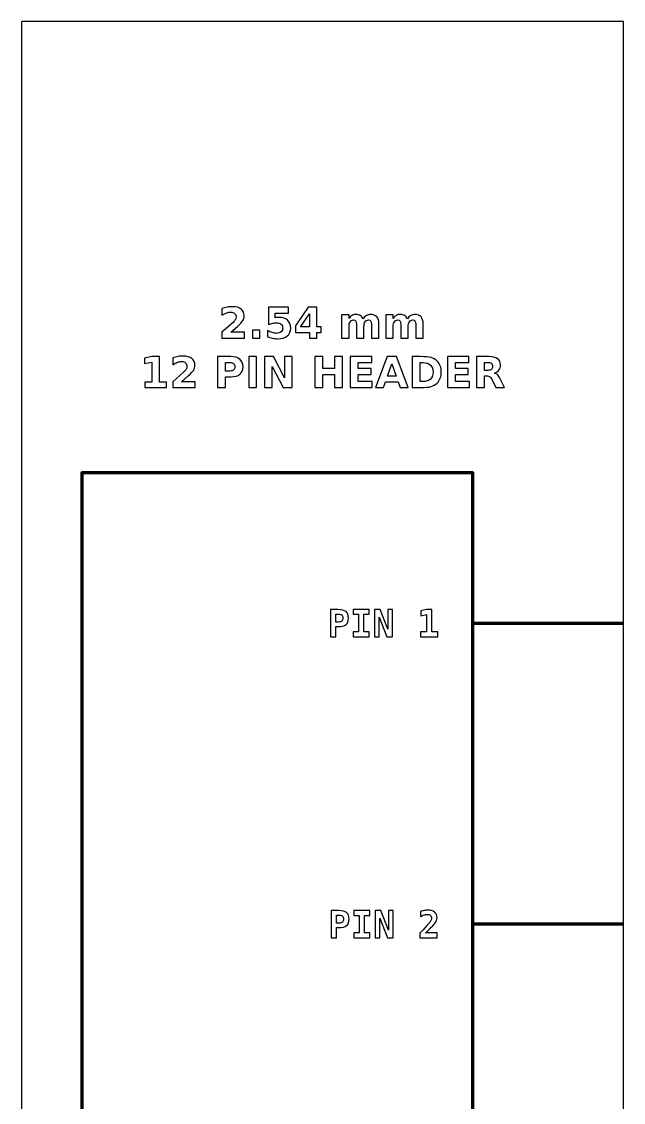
# Model space of a CAD drawing. Header units: centimetres. Extents: x -11.5 to -9.5, y -20.9 to -6.8.
# Drawn here: x -11.5 to -9.5, y -10.443 to -6.85 of the extents above; entities that cross this region are included whole.
import ezdxf

# ---------------------------------------------------------------- set-up
doc = ezdxf.new("R2010")
doc.units = ezdxf.units.CM
doc.header["$MEASUREMENT"] = 0
doc.layers.add('Layer 1', color=7, linetype='Continuous')

msp = doc.modelspace()

# ---------------------------------------------------------------- linework, layer by layer
at = {"layer": 'Layer 1', "color": 7}
msp.add_lwpolyline([(-11.5, -20.85), (-9.5, -20.85), (-9.5, -6.85), (-11.5, -6.85), (-11.5, -20.85)], close=True, dxfattribs=at)
at = {"layer": 'Layer 1', "color": 7, "lineweight": 100}
msp.add_lwpolyline([(-11.3, -20.35), (-10, -20.35), (-10, -8.35), (-11.3, -8.35), (-11.3, -20.35)], close=True, dxfattribs=at)
at = {"layer": 'Layer 1', "color": 250}
for points, knots in [([(-10.80503, -7.88297), (-10.80503, -7.88297), (-10.75975, -7.88297), (-10.75975, -7.88297), (-10.75975, -7.88297), (-10.75975, -7.88297), (-10.75975, -7.90247), (-10.75975, -7.90247), (-10.75975, -7.90247), (-10.75975, -7.90247), (-10.83452, -7.90247), (-10.83452, -7.90247), (-10.83452, -7.90247), (-10.83452, -7.90247), (-10.83452, -7.88297), (-10.83452, -7.88297), (-10.83452, -7.88297), (-10.83452, -7.88297), (-10.79696, -7.84984), (-10.79696, -7.84984), (-10.79696, -7.84984), (-10.7936, -7.8468), (-10.79113, -7.84384), (-10.78953, -7.84095), (-10.78953, -7.84095), (-10.78791, -7.83805), (-10.78711, -7.83504), (-10.78711, -7.83191), (-10.78711, -7.83191), (-10.78711, -7.82709), (-10.78873, -7.82321), (-10.79197, -7.82027), (-10.79197, -7.82027), (-10.7952, -7.81733), (-10.7995, -7.81588), (-10.80489, -7.81588), (-10.80489, -7.81588), (-10.80902, -7.81588), (-10.81354, -7.81677), (-10.81846, -7.81853), (-10.81846, -7.81853), (-10.82337, -7.8203), (-10.82864, -7.82293), (-10.83424, -7.82641), (-10.83424, -7.82641), (-10.83424, -7.82641), (-10.83424, -7.80381), (-10.83424, -7.80381), (-10.83424, -7.80381), (-10.82826, -7.80184), (-10.82236, -7.80033), (-10.81653, -7.7993), (-10.81653, -7.7993), (-10.81069, -7.79826), (-10.80498, -7.79774), (-10.79936, -7.79774), (-10.79936, -7.79774), (-10.78706, -7.79774), (-10.77749, -7.80045), (-10.77067, -7.80588), (-10.77067, -7.80588), (-10.76385, -7.81129), (-10.76044, -7.81884), (-10.76044, -7.82855), (-10.76044, -7.82855), (-10.76044, -7.83415), (-10.76189, -7.83937), (-10.76479, -7.84422), (-10.76479, -7.84422), (-10.76768, -7.84906), (-10.77377, -7.85555), (-10.78304, -7.86369), (-10.78304, -7.86369), (-10.78304, -7.86369), (-10.80503, -7.88297), (-10.80503, -7.88297)], [0, 0, 0, 0, 0.0526316, 0.0526316, 0.0526316, 0.0526316, 0.1052632, 0.1052632, 0.1052632, 0.1052632, 0.1578947, 0.1578947, 0.1578947, 0.1578947, 0.2105263, 0.2105263, 0.2105263, 0.2105263, 0.2631579, 0.2631579, 0.2631579, 0.2631579, 0.3157895, 0.3157895, 0.3157895, 0.3157895, 0.3684211, 0.3684211, 0.3684211, 0.3684211, 0.4210526, 0.4210526, 0.4210526, 0.4210526, 0.4736842, 0.4736842, 0.4736842, 0.4736842, 0.5263158, 0.5263158, 0.5263158, 0.5263158, 0.5789474, 0.5789474, 0.5789474, 0.5789474, 0.6315789, 0.6315789, 0.6315789, 0.6315789, 0.6842105, 0.6842105, 0.6842105, 0.6842105, 0.7368421, 0.7368421, 0.7368421, 0.7368421, 0.7894737, 0.7894737, 0.7894737, 0.7894737, 0.8421053, 0.8421053, 0.8421053, 0.8421053, 0.8947368, 0.8947368, 0.8947368, 0.8947368, 0.9473684, 0.9473684, 0.9473684, 0.9473684, 1, 1, 1, 1]), ([(-10.67894, -7.7996), (-10.67894, -7.7996), (-10.613, -7.7996), (-10.613, -7.7996), (-10.613, -7.7996), (-10.613, -7.7996), (-10.613, -7.8191), (-10.613, -7.8191), (-10.613, -7.8191), (-10.613, -7.8191), (-10.6578, -7.8191), (-10.6578, -7.8191), (-10.6578, -7.8191), (-10.6578, -7.8191), (-10.6578, -7.83502), (-10.6578, -7.83502), (-10.6578, -7.83502), (-10.65578, -7.83448), (-10.65375, -7.83406), (-10.65171, -7.83375), (-10.65171, -7.83375), (-10.64966, -7.83344), (-10.64752, -7.8333), (-10.64533, -7.8333), (-10.64533, -7.8333), (-10.63278, -7.8333), (-10.62302, -7.83643), (-10.61603, -7.84271), (-10.61603, -7.84271), (-10.60905, -7.84897), (-10.60557, -7.85771), (-10.60557, -7.86891), (-10.60557, -7.86891), (-10.60557, -7.88003), (-10.60938, -7.88874), (-10.61697, -7.89504), (-10.61697, -7.89504), (-10.62457, -7.90132), (-10.63513, -7.90447), (-10.64863, -7.90447), (-10.64863, -7.90447), (-10.65446, -7.90447), (-10.66025, -7.9039), (-10.66596, -7.90278), (-10.66596, -7.90278), (-10.67168, -7.90165), (-10.67737, -7.89995), (-10.68301, -7.89765), (-10.68301, -7.89765), (-10.68301, -7.89765), (-10.68301, -7.87676), (-10.68301, -7.87676), (-10.68301, -7.87676), (-10.67741, -7.87999), (-10.6721, -7.88239), (-10.66707, -7.88398), (-10.66707, -7.88398), (-10.66203, -7.88561), (-10.65728, -7.88641), (-10.65284, -7.88641), (-10.65284, -7.88641), (-10.64639, -7.88641), (-10.64134, -7.88483), (-10.63764, -7.88168), (-10.63764, -7.88168), (-10.63395, -7.87855), (-10.63209, -7.8743), (-10.63209, -7.86891), (-10.63209, -7.86891), (-10.63209, -7.8635), (-10.63395, -7.85924), (-10.63764, -7.85612), (-10.63764, -7.85612), (-10.64134, -7.85299), (-10.64639, -7.85144), (-10.65284, -7.85144), (-10.65284, -7.85144), (-10.65665, -7.85144), (-10.66072, -7.85193), (-10.66502, -7.85292), (-10.66502, -7.85292), (-10.66935, -7.8539), (-10.67398, -7.85543), (-10.67894, -7.8575), (-10.67894, -7.8575), (-10.67894, -7.8575), (-10.67894, -7.7996), (-10.67894, -7.7996)], [0, 0, 0, 0, 0.0454545, 0.0454545, 0.0454545, 0.0454545, 0.0909091, 0.0909091, 0.0909091, 0.0909091, 0.1363636, 0.1363636, 0.1363636, 0.1363636, 0.1818182, 0.1818182, 0.1818182, 0.1818182, 0.2272727, 0.2272727, 0.2272727, 0.2272727, 0.2727273, 0.2727273, 0.2727273, 0.2727273, 0.3181818, 0.3181818, 0.3181818, 0.3181818, 0.3636364, 0.3636364, 0.3636364, 0.3636364, 0.4090909, 0.4090909, 0.4090909, 0.4090909, 0.4545455, 0.4545455, 0.4545455, 0.4545455, 0.5, 0.5, 0.5, 0.5, 0.5454545, 0.5454545, 0.5454545, 0.5454545, 0.5909091, 0.5909091, 0.5909091, 0.5909091, 0.6363636, 0.6363636, 0.6363636, 0.6363636, 0.6818182, 0.6818182, 0.6818182, 0.6818182, 0.7272727, 0.7272727, 0.7272727, 0.7272727, 0.7727273, 0.7727273, 0.7727273, 0.7727273, 0.8181818, 0.8181818, 0.8181818, 0.8181818, 0.8636364, 0.8636364, 0.8636364, 0.8636364, 0.9090909, 0.9090909, 0.9090909, 0.9090909, 0.9545455, 0.9545455, 0.9545455, 0.9545455, 1, 1, 1, 1]), ([(-10.54816, -7.7996), (-10.54816, -7.7996), (-10.51866, -7.7996), (-10.51866, -7.7996), (-10.51866, -7.7996), (-10.51866, -7.7996), (-10.51866, -7.86451), (-10.51866, -7.86451), (-10.51866, -7.86451), (-10.51866, -7.86451), (-10.50399, -7.86451), (-10.50399, -7.86451), (-10.50399, -7.86451), (-10.50399, -7.86451), (-10.50399, -7.88373), (-10.50399, -7.88373), (-10.50399, -7.88373), (-10.50399, -7.88373), (-10.51866, -7.88373), (-10.51866, -7.88373), (-10.51866, -7.88373), (-10.51866, -7.88373), (-10.51866, -7.90247), (-10.51866, -7.90247), (-10.51866, -7.90247), (-10.51866, -7.90247), (-10.54373, -7.90247), (-10.54373, -7.90247), (-10.54373, -7.90247), (-10.54373, -7.90247), (-10.54373, -7.88373), (-10.54373, -7.88373), (-10.54373, -7.88373), (-10.54373, -7.88373), (-10.58936, -7.88373), (-10.58936, -7.88373), (-10.58936, -7.88373), (-10.58936, -7.88373), (-10.58936, -7.86098), (-10.58936, -7.86098), (-10.58936, -7.86098), (-10.58936, -7.86098), (-10.54816, -7.7996), (-10.54816, -7.7996)], [0, 0, 0, 0, 0.0909091, 0.0909091, 0.0909091, 0.0909091, 0.1818182, 0.1818182, 0.1818182, 0.1818182, 0.2727273, 0.2727273, 0.2727273, 0.2727273, 0.3636364, 0.3636364, 0.3636364, 0.3636364, 0.4545455, 0.4545455, 0.4545455, 0.4545455, 0.5454545, 0.5454545, 0.5454545, 0.5454545, 0.6363636, 0.6363636, 0.6363636, 0.6363636, 0.7272727, 0.7272727, 0.7272727, 0.7272727, 0.8181818, 0.8181818, 0.8181818, 0.8181818, 0.9090909, 0.9090909, 0.9090909, 0.9090909, 1, 1, 1, 1]), ([(-10.54373, -7.82145), (-10.54373, -7.82145), (-10.57283, -7.86451), (-10.57283, -7.86451), (-10.57283, -7.86451), (-10.57283, -7.86451), (-10.54373, -7.86451), (-10.54373, -7.86451), (-10.54373, -7.86451), (-10.54373, -7.86451), (-10.54373, -7.82145), (-10.54373, -7.82145)], [0, 0, 0, 0, 0.3333333, 0.3333333, 0.3333333, 0.3333333, 0.6666667, 0.6666667, 0.6666667, 0.6666667, 1, 1, 1, 1]), ([(-10.36502, -7.83812), (-10.36189, -7.83335), (-10.3582, -7.8297), (-10.35389, -7.82721), (-10.35389, -7.82721), (-10.34959, -7.82469), (-10.34489, -7.82345), (-10.33974, -7.82345), (-10.33974, -7.82345), (-10.33087, -7.82345), (-10.32412, -7.82618), (-10.31949, -7.83166), (-10.31949, -7.83166), (-10.31485, -7.83711), (-10.31252, -7.84506), (-10.31252, -7.85548), (-10.31252, -7.85548), (-10.31252, -7.85548), (-10.31252, -7.90247), (-10.31252, -7.90247), (-10.31252, -7.90247), (-10.31252, -7.90247), (-10.33734, -7.90247), (-10.33734, -7.90247), (-10.33734, -7.90247), (-10.33734, -7.90247), (-10.33734, -7.86223), (-10.33734, -7.86223), (-10.33734, -7.86223), (-10.33729, -7.86164), (-10.33727, -7.86103), (-10.33724, -7.86037), (-10.33724, -7.86037), (-10.33722, -7.85974), (-10.3372, -7.85882), (-10.3372, -7.85762), (-10.3372, -7.85762), (-10.3372, -7.85216), (-10.33799, -7.84819), (-10.33962, -7.84574), (-10.33962, -7.84574), (-10.34122, -7.84327), (-10.3438, -7.84205), (-10.34738, -7.84205), (-10.34738, -7.84205), (-10.35208, -7.84205), (-10.35568, -7.84398), (-10.35824, -7.84784), (-10.35824, -7.84784), (-10.36078, -7.85169), (-10.3621, -7.85727), (-10.3622, -7.86458), (-10.3622, -7.86458), (-10.3622, -7.86458), (-10.3622, -7.90247), (-10.3622, -7.90247), (-10.3622, -7.90247), (-10.3622, -7.90247), (-10.38701, -7.90247), (-10.38701, -7.90247), (-10.38701, -7.90247), (-10.38701, -7.90247), (-10.38701, -7.86223), (-10.38701, -7.86223), (-10.38701, -7.86223), (-10.38701, -7.85369), (-10.38774, -7.84819), (-10.38922, -7.84574), (-10.38922, -7.84574), (-10.39068, -7.84327), (-10.39329, -7.84205), (-10.39705, -7.84205), (-10.39705, -7.84205), (-10.4018, -7.84205), (-10.40545, -7.844), (-10.40801, -7.84788), (-10.40801, -7.84788), (-10.41057, -7.85176), (-10.41187, -7.85729), (-10.41187, -7.86451), (-10.41187, -7.86451), (-10.41187, -7.86451), (-10.41187, -7.90247), (-10.41187, -7.90247), (-10.41187, -7.90247), (-10.41187, -7.90247), (-10.43668, -7.90247), (-10.43668, -7.90247), (-10.43668, -7.90247), (-10.43668, -7.90247), (-10.43668, -7.82531), (-10.43668, -7.82531), (-10.43668, -7.82531), (-10.43668, -7.82531), (-10.41187, -7.82531), (-10.41187, -7.82531), (-10.41187, -7.82531), (-10.41187, -7.82531), (-10.41187, -7.83662), (-10.41187, -7.83662), (-10.41187, -7.83662), (-10.40883, -7.83224), (-10.40535, -7.82898), (-10.40142, -7.82676), (-10.40142, -7.82676), (-10.3975, -7.82455), (-10.39317, -7.82345), (-10.38844, -7.82345), (-10.38844, -7.82345), (-10.38313, -7.82345), (-10.3784, -7.82474), (-10.37433, -7.82731), (-10.37433, -7.82731), (-10.37024, -7.82989), (-10.36713, -7.83349), (-10.36502, -7.83812)], [0, 0, 0, 0, 0.0344828, 0.0344828, 0.0344828, 0.0344828, 0.0689655, 0.0689655, 0.0689655, 0.0689655, 0.1034483, 0.1034483, 0.1034483, 0.1034483, 0.137931, 0.137931, 0.137931, 0.137931, 0.1724138, 0.1724138, 0.1724138, 0.1724138, 0.2068966, 0.2068966, 0.2068966, 0.2068966, 0.2413793, 0.2413793, 0.2413793, 0.2413793, 0.2758621, 0.2758621, 0.2758621, 0.2758621, 0.3103448, 0.3103448, 0.3103448, 0.3103448, 0.3448276, 0.3448276, 0.3448276, 0.3448276, 0.3793103, 0.3793103, 0.3793103, 0.3793103, 0.4137931, 0.4137931, 0.4137931, 0.4137931, 0.4482759, 0.4482759, 0.4482759, 0.4482759, 0.4827586, 0.4827586, 0.4827586, 0.4827586, 0.5172414, 0.5172414, 0.5172414, 0.5172414, 0.5517241, 0.5517241, 0.5517241, 0.5517241, 0.5862069, 0.5862069, 0.5862069, 0.5862069, 0.6206897, 0.6206897, 0.6206897, 0.6206897, 0.6551724, 0.6551724, 0.6551724, 0.6551724, 0.6896552, 0.6896552, 0.6896552, 0.6896552, 0.7241379, 0.7241379, 0.7241379, 0.7241379, 0.7586207, 0.7586207, 0.7586207, 0.7586207, 0.7931034, 0.7931034, 0.7931034, 0.7931034, 0.8275862, 0.8275862, 0.8275862, 0.8275862, 0.862069, 0.862069, 0.862069, 0.862069, 0.8965517, 0.8965517, 0.8965517, 0.8965517, 0.9310345, 0.9310345, 0.9310345, 0.9310345, 0.9655172, 0.9655172, 0.9655172, 0.9655172, 1, 1, 1, 1]), ([(-10.21798, -7.83812), (-10.21485, -7.83335), (-10.21116, -7.8297), (-10.20685, -7.82721), (-10.20685, -7.82721), (-10.20255, -7.82469), (-10.19785, -7.82345), (-10.1927, -7.82345), (-10.1927, -7.82345), (-10.18383, -7.82345), (-10.17708, -7.82618), (-10.17245, -7.83166), (-10.17245, -7.83166), (-10.16781, -7.83711), (-10.16548, -7.84506), (-10.16548, -7.85548), (-10.16548, -7.85548), (-10.16548, -7.85548), (-10.16548, -7.90247), (-10.16548, -7.90247), (-10.16548, -7.90247), (-10.16548, -7.90247), (-10.1903, -7.90247), (-10.1903, -7.90247), (-10.1903, -7.90247), (-10.1903, -7.90247), (-10.1903, -7.86223), (-10.1903, -7.86223), (-10.1903, -7.86223), (-10.19025, -7.86164), (-10.19023, -7.86103), (-10.1902, -7.86037), (-10.1902, -7.86037), (-10.19018, -7.85974), (-10.19016, -7.85882), (-10.19016, -7.85762), (-10.19016, -7.85762), (-10.19016, -7.85216), (-10.19095, -7.84819), (-10.19258, -7.84574), (-10.19258, -7.84574), (-10.19418, -7.84327), (-10.19676, -7.84205), (-10.20034, -7.84205), (-10.20034, -7.84205), (-10.20504, -7.84205), (-10.20864, -7.84398), (-10.2112, -7.84784), (-10.2112, -7.84784), (-10.21374, -7.85169), (-10.21506, -7.85727), (-10.21516, -7.86458), (-10.21516, -7.86458), (-10.21516, -7.86458), (-10.21516, -7.90247), (-10.21516, -7.90247), (-10.21516, -7.90247), (-10.21516, -7.90247), (-10.23997, -7.90247), (-10.23997, -7.90247), (-10.23997, -7.90247), (-10.23997, -7.90247), (-10.23997, -7.86223), (-10.23997, -7.86223), (-10.23997, -7.86223), (-10.23997, -7.85369), (-10.2407, -7.84819), (-10.24218, -7.84574), (-10.24218, -7.84574), (-10.24364, -7.84327), (-10.24625, -7.84205), (-10.25001, -7.84205), (-10.25001, -7.84205), (-10.25476, -7.84205), (-10.25841, -7.844), (-10.26097, -7.84788), (-10.26097, -7.84788), (-10.26353, -7.85176), (-10.26483, -7.85729), (-10.26483, -7.86451), (-10.26483, -7.86451), (-10.26483, -7.86451), (-10.26483, -7.90247), (-10.26483, -7.90247), (-10.26483, -7.90247), (-10.26483, -7.90247), (-10.28964, -7.90247), (-10.28964, -7.90247), (-10.28964, -7.90247), (-10.28964, -7.90247), (-10.28964, -7.82531), (-10.28964, -7.82531), (-10.28964, -7.82531), (-10.28964, -7.82531), (-10.26483, -7.82531), (-10.26483, -7.82531), (-10.26483, -7.82531), (-10.26483, -7.82531), (-10.26483, -7.83662), (-10.26483, -7.83662), (-10.26483, -7.83662), (-10.26179, -7.83224), (-10.25831, -7.82898), (-10.25438, -7.82676), (-10.25438, -7.82676), (-10.25046, -7.82455), (-10.24613, -7.82345), (-10.2414, -7.82345), (-10.2414, -7.82345), (-10.23609, -7.82345), (-10.23136, -7.82474), (-10.22729, -7.82731), (-10.22729, -7.82731), (-10.2232, -7.82989), (-10.22009, -7.83349), (-10.21798, -7.83812)], [0, 0, 0, 0, 0.0344828, 0.0344828, 0.0344828, 0.0344828, 0.0689655, 0.0689655, 0.0689655, 0.0689655, 0.1034483, 0.1034483, 0.1034483, 0.1034483, 0.137931, 0.137931, 0.137931, 0.137931, 0.1724138, 0.1724138, 0.1724138, 0.1724138, 0.2068966, 0.2068966, 0.2068966, 0.2068966, 0.2413793, 0.2413793, 0.2413793, 0.2413793, 0.2758621, 0.2758621, 0.2758621, 0.2758621, 0.3103448, 0.3103448, 0.3103448, 0.3103448, 0.3448276, 0.3448276, 0.3448276, 0.3448276, 0.3793103, 0.3793103, 0.3793103, 0.3793103, 0.4137931, 0.4137931, 0.4137931, 0.4137931, 0.4482759, 0.4482759, 0.4482759, 0.4482759, 0.4827586, 0.4827586, 0.4827586, 0.4827586, 0.5172414, 0.5172414, 0.5172414, 0.5172414, 0.5517241, 0.5517241, 0.5517241, 0.5517241, 0.5862069, 0.5862069, 0.5862069, 0.5862069, 0.6206897, 0.6206897, 0.6206897, 0.6206897, 0.6551724, 0.6551724, 0.6551724, 0.6551724, 0.6896552, 0.6896552, 0.6896552, 0.6896552, 0.7241379, 0.7241379, 0.7241379, 0.7241379, 0.7586207, 0.7586207, 0.7586207, 0.7586207, 0.7931034, 0.7931034, 0.7931034, 0.7931034, 0.8275862, 0.8275862, 0.8275862, 0.8275862, 0.862069, 0.862069, 0.862069, 0.862069, 0.8965517, 0.8965517, 0.8965517, 0.8965517, 0.9310345, 0.9310345, 0.9310345, 0.9310345, 0.9655172, 0.9655172, 0.9655172, 0.9655172, 1, 1, 1, 1]), ([(-10.73311, -7.8758), (-10.73311, -7.8758), (-10.70829, -7.8758), (-10.70829, -7.8758), (-10.70829, -7.8758), (-10.70829, -7.8758), (-10.70829, -7.90247), (-10.70829, -7.90247), (-10.70829, -7.90247), (-10.70829, -7.90247), (-10.73311, -7.90247), (-10.73311, -7.90247), (-10.73311, -7.90247), (-10.73311, -7.90247), (-10.73311, -7.8758), (-10.73311, -7.8758)], [0, 0, 0, 0, 0.25, 0.25, 0.25, 0.25, 0.5, 0.5, 0.5, 0.5, 0.75, 0.75, 0.75, 0.75, 1, 1, 1, 1]), ([(-11.09073, -8.0484), (-11.09073, -8.0484), (-11.0673, -8.0484), (-11.0673, -8.0484), (-11.0673, -8.0484), (-11.0673, -8.0484), (-11.0673, -7.98191), (-11.0673, -7.98191), (-11.0673, -7.98191), (-11.0673, -7.98191), (-11.09134, -7.98688), (-11.09134, -7.98688), (-11.09134, -7.98688), (-11.09134, -7.98688), (-11.09134, -7.96881), (-11.09134, -7.96881), (-11.09134, -7.96881), (-11.09134, -7.96881), (-11.06744, -7.96385), (-11.06744, -7.96385), (-11.06744, -7.96385), (-11.06744, -7.96385), (-11.04223, -7.96385), (-11.04223, -7.96385), (-11.04223, -7.96385), (-11.04223, -7.96385), (-11.04223, -8.0484), (-11.04223, -8.0484), (-11.04223, -8.0484), (-11.04223, -8.0484), (-11.01881, -8.0484), (-11.01881, -8.0484), (-11.01881, -8.0484), (-11.01881, -8.0484), (-11.01881, -8.06672), (-11.01881, -8.06672), (-11.01881, -8.06672), (-11.01881, -8.06672), (-11.09073, -8.06672), (-11.09073, -8.06672), (-11.09073, -8.06672), (-11.09073, -8.06672), (-11.09073, -8.0484), (-11.09073, -8.0484)], [0, 0, 0, 0, 0.0909091, 0.0909091, 0.0909091, 0.0909091, 0.1818182, 0.1818182, 0.1818182, 0.1818182, 0.2727273, 0.2727273, 0.2727273, 0.2727273, 0.3636364, 0.3636364, 0.3636364, 0.3636364, 0.4545455, 0.4545455, 0.4545455, 0.4545455, 0.5454545, 0.5454545, 0.5454545, 0.5454545, 0.6363636, 0.6363636, 0.6363636, 0.6363636, 0.7272727, 0.7272727, 0.7272727, 0.7272727, 0.8181818, 0.8181818, 0.8181818, 0.8181818, 0.9090909, 0.9090909, 0.9090909, 0.9090909, 1, 1, 1, 1]), ([(-10.96841, -8.04722), (-10.96841, -8.04722), (-10.92313, -8.04722), (-10.92313, -8.04722), (-10.92313, -8.04722), (-10.92313, -8.04722), (-10.92313, -8.06672), (-10.92313, -8.06672), (-10.92313, -8.06672), (-10.92313, -8.06672), (-10.9979, -8.06672), (-10.9979, -8.06672), (-10.9979, -8.06672), (-10.9979, -8.06672), (-10.9979, -8.04722), (-10.9979, -8.04722), (-10.9979, -8.04722), (-10.9979, -8.04722), (-10.96034, -8.01409), (-10.96034, -8.01409), (-10.96034, -8.01409), (-10.95698, -8.01105), (-10.95451, -8.00809), (-10.95291, -8.0052), (-10.95291, -8.0052), (-10.95129, -8.0023), (-10.95049, -7.99929), (-10.95049, -7.99616), (-10.95049, -7.99616), (-10.95049, -7.99134), (-10.95211, -7.98746), (-10.95535, -7.98452), (-10.95535, -7.98452), (-10.95858, -7.98158), (-10.96288, -7.98013), (-10.96827, -7.98013), (-10.96827, -7.98013), (-10.9724, -7.98013), (-10.97692, -7.98102), (-10.98184, -7.98278), (-10.98184, -7.98278), (-10.98675, -7.98455), (-10.99202, -7.98718), (-10.99762, -7.99066), (-10.99762, -7.99066), (-10.99762, -7.99066), (-10.99762, -7.96806), (-10.99762, -7.96806), (-10.99762, -7.96806), (-10.99164, -7.96609), (-10.98574, -7.96458), (-10.97991, -7.96355), (-10.97991, -7.96355), (-10.97407, -7.96251), (-10.96836, -7.96199), (-10.96274, -7.96199), (-10.96274, -7.96199), (-10.95044, -7.96199), (-10.94087, -7.9647), (-10.93405, -7.97013), (-10.93405, -7.97013), (-10.92723, -7.97554), (-10.92382, -7.98309), (-10.92382, -7.9928), (-10.92382, -7.9928), (-10.92382, -7.9984), (-10.92527, -8.00362), (-10.92817, -8.00847), (-10.92817, -8.00847), (-10.93106, -8.01331), (-10.93715, -8.0198), (-10.94642, -8.02794), (-10.94642, -8.02794), (-10.94642, -8.02794), (-10.96841, -8.04722), (-10.96841, -8.04722)], [0, 0, 0, 0, 0.0526316, 0.0526316, 0.0526316, 0.0526316, 0.1052632, 0.1052632, 0.1052632, 0.1052632, 0.1578947, 0.1578947, 0.1578947, 0.1578947, 0.2105263, 0.2105263, 0.2105263, 0.2105263, 0.2631579, 0.2631579, 0.2631579, 0.2631579, 0.3157895, 0.3157895, 0.3157895, 0.3157895, 0.3684211, 0.3684211, 0.3684211, 0.3684211, 0.4210526, 0.4210526, 0.4210526, 0.4210526, 0.4736842, 0.4736842, 0.4736842, 0.4736842, 0.5263158, 0.5263158, 0.5263158, 0.5263158, 0.5789474, 0.5789474, 0.5789474, 0.5789474, 0.6315789, 0.6315789, 0.6315789, 0.6315789, 0.6842105, 0.6842105, 0.6842105, 0.6842105, 0.7368421, 0.7368421, 0.7368421, 0.7368421, 0.7894737, 0.7894737, 0.7894737, 0.7894737, 0.8421053, 0.8421053, 0.8421053, 0.8421053, 0.8947368, 0.8947368, 0.8947368, 0.8947368, 0.9473684, 0.9473684, 0.9473684, 0.9473684, 1, 1, 1, 1]), ([(-10.84879, -7.96385), (-10.84879, -7.96385), (-10.80477, -7.96385), (-10.80477, -7.96385), (-10.80477, -7.96385), (-10.79167, -7.96385), (-10.78162, -7.96677), (-10.77461, -7.97258), (-10.77461, -7.97258), (-10.76761, -7.97839), (-10.7641, -7.98666), (-10.7641, -7.99741), (-10.7641, -7.99741), (-10.7641, -8.00818), (-10.76761, -8.01648), (-10.77461, -8.02229), (-10.77461, -8.02229), (-10.78162, -8.0281), (-10.79167, -8.03102), (-10.80477, -8.03102), (-10.80477, -8.03102), (-10.80477, -8.03102), (-10.82226, -8.03102), (-10.82226, -8.03102), (-10.82226, -8.03102), (-10.82226, -8.03102), (-10.82226, -8.06672), (-10.82226, -8.06672), (-10.82226, -8.06672), (-10.82226, -8.06672), (-10.84879, -8.06672), (-10.84879, -8.06672), (-10.84879, -8.06672), (-10.84879, -8.06672), (-10.84879, -7.96385), (-10.84879, -7.96385)], [0, 0, 0, 0, 0.1111111, 0.1111111, 0.1111111, 0.1111111, 0.2222222, 0.2222222, 0.2222222, 0.2222222, 0.3333333, 0.3333333, 0.3333333, 0.3333333, 0.4444444, 0.4444444, 0.4444444, 0.4444444, 0.5555556, 0.5555556, 0.5555556, 0.5555556, 0.6666667, 0.6666667, 0.6666667, 0.6666667, 0.7777778, 0.7777778, 0.7777778, 0.7777778, 0.8888889, 0.8888889, 0.8888889, 0.8888889, 1, 1, 1, 1]), ([(-10.74538, -7.96385), (-10.74538, -7.96385), (-10.71885, -7.96385), (-10.71885, -7.96385), (-10.71885, -7.96385), (-10.71885, -7.96385), (-10.71885, -8.06672), (-10.71885, -8.06672), (-10.71885, -8.06672), (-10.71885, -8.06672), (-10.74538, -8.06672), (-10.74538, -8.06672), (-10.74538, -8.06672), (-10.74538, -8.06672), (-10.74538, -7.96385), (-10.74538, -7.96385)], [0, 0, 0, 0, 0.25, 0.25, 0.25, 0.25, 0.5, 0.5, 0.5, 0.5, 0.75, 0.75, 0.75, 0.75, 1, 1, 1, 1]), ([(-10.69289, -7.96385), (-10.69289, -7.96385), (-10.66326, -7.96385), (-10.66326, -7.96385), (-10.66326, -7.96385), (-10.66326, -7.96385), (-10.62584, -8.03441), (-10.62584, -8.03441), (-10.62584, -8.03441), (-10.62584, -8.03441), (-10.62584, -7.96385), (-10.62584, -7.96385), (-10.62584, -7.96385), (-10.62584, -7.96385), (-10.6007, -7.96385), (-10.6007, -7.96385), (-10.6007, -7.96385), (-10.6007, -7.96385), (-10.6007, -8.06672), (-10.6007, -8.06672), (-10.6007, -8.06672), (-10.6007, -8.06672), (-10.63033, -8.06672), (-10.63033, -8.06672), (-10.63033, -8.06672), (-10.63033, -8.06672), (-10.66775, -7.99616), (-10.66775, -7.99616), (-10.66775, -7.99616), (-10.66775, -7.99616), (-10.66775, -8.06672), (-10.66775, -8.06672), (-10.66775, -8.06672), (-10.66775, -8.06672), (-10.69289, -8.06672), (-10.69289, -8.06672), (-10.69289, -8.06672), (-10.69289, -8.06672), (-10.69289, -7.96385), (-10.69289, -7.96385)], [0, 0, 0, 0, 0.1, 0.1, 0.1, 0.1, 0.2, 0.2, 0.2, 0.2, 0.3, 0.3, 0.3, 0.3, 0.4, 0.4, 0.4, 0.4, 0.5, 0.5, 0.5, 0.5, 0.6, 0.6, 0.6, 0.6, 0.7, 0.7, 0.7, 0.7, 0.8, 0.8, 0.8, 0.8, 0.9, 0.9, 0.9, 0.9, 1, 1, 1, 1]), ([(-10.52567, -7.96385), (-10.52567, -7.96385), (-10.49914, -7.96385), (-10.49914, -7.96385), (-10.49914, -7.96385), (-10.49914, -7.96385), (-10.49914, -8.00306), (-10.49914, -8.00306), (-10.49914, -8.00306), (-10.49914, -8.00306), (-10.46001, -8.00306), (-10.46001, -8.00306), (-10.46001, -8.00306), (-10.46001, -8.00306), (-10.46001, -7.96385), (-10.46001, -7.96385), (-10.46001, -7.96385), (-10.46001, -7.96385), (-10.43348, -7.96385), (-10.43348, -7.96385), (-10.43348, -7.96385), (-10.43348, -7.96385), (-10.43348, -8.06672), (-10.43348, -8.06672), (-10.43348, -8.06672), (-10.43348, -8.06672), (-10.46001, -8.06672), (-10.46001, -8.06672), (-10.46001, -8.06672), (-10.46001, -8.06672), (-10.46001, -8.02312), (-10.46001, -8.02312), (-10.46001, -8.02312), (-10.46001, -8.02312), (-10.49914, -8.02312), (-10.49914, -8.02312), (-10.49914, -8.02312), (-10.49914, -8.02312), (-10.49914, -8.06672), (-10.49914, -8.06672), (-10.49914, -8.06672), (-10.49914, -8.06672), (-10.52567, -8.06672), (-10.52567, -8.06672), (-10.52567, -8.06672), (-10.52567, -8.06672), (-10.52567, -7.96385), (-10.52567, -7.96385)], [0, 0, 0, 0, 0.0833333, 0.0833333, 0.0833333, 0.0833333, 0.1666667, 0.1666667, 0.1666667, 0.1666667, 0.25, 0.25, 0.25, 0.25, 0.3333333, 0.3333333, 0.3333333, 0.3333333, 0.4166667, 0.4166667, 0.4166667, 0.4166667, 0.5, 0.5, 0.5, 0.5, 0.5833333, 0.5833333, 0.5833333, 0.5833333, 0.6666667, 0.6666667, 0.6666667, 0.6666667, 0.75, 0.75, 0.75, 0.75, 0.8333333, 0.8333333, 0.8333333, 0.8333333, 0.9166667, 0.9166667, 0.9166667, 0.9166667, 1, 1, 1, 1]), ([(-10.40758, -7.96385), (-10.40758, -7.96385), (-10.33599, -7.96385), (-10.33599, -7.96385), (-10.33599, -7.96385), (-10.33599, -7.96385), (-10.33599, -7.98391), (-10.33599, -7.98391), (-10.33599, -7.98391), (-10.33599, -7.98391), (-10.38105, -7.98391), (-10.38105, -7.98391), (-10.38105, -7.98391), (-10.38105, -7.98391), (-10.38105, -8.00306), (-10.38105, -8.00306), (-10.38105, -8.00306), (-10.38105, -8.00306), (-10.3387, -8.00306), (-10.3387, -8.00306), (-10.3387, -8.00306), (-10.3387, -8.00306), (-10.3387, -8.02312), (-10.3387, -8.02312), (-10.3387, -8.02312), (-10.3387, -8.02312), (-10.38105, -8.02312), (-10.38105, -8.02312), (-10.38105, -8.02312), (-10.38105, -8.02312), (-10.38105, -8.04666), (-10.38105, -8.04666), (-10.38105, -8.04666), (-10.38105, -8.04666), (-10.33449, -8.04666), (-10.33449, -8.04666), (-10.33449, -8.04666), (-10.33449, -8.04666), (-10.33449, -8.06672), (-10.33449, -8.06672), (-10.33449, -8.06672), (-10.33449, -8.06672), (-10.40758, -8.06672), (-10.40758, -8.06672), (-10.40758, -8.06672), (-10.40758, -8.06672), (-10.40758, -7.96385), (-10.40758, -7.96385)], [0, 0, 0, 0, 0.0833333, 0.0833333, 0.0833333, 0.0833333, 0.1666667, 0.1666667, 0.1666667, 0.1666667, 0.25, 0.25, 0.25, 0.25, 0.3333333, 0.3333333, 0.3333333, 0.3333333, 0.4166667, 0.4166667, 0.4166667, 0.4166667, 0.5, 0.5, 0.5, 0.5, 0.5833333, 0.5833333, 0.5833333, 0.5833333, 0.6666667, 0.6666667, 0.6666667, 0.6666667, 0.75, 0.75, 0.75, 0.75, 0.8333333, 0.8333333, 0.8333333, 0.8333333, 0.9166667, 0.9166667, 0.9166667, 0.9166667, 1, 1, 1, 1]), ([(-10.24876, -8.048), (-10.24876, -8.048), (-10.29025, -8.048), (-10.29025, -8.048), (-10.29025, -8.048), (-10.29025, -8.048), (-10.29679, -8.06672), (-10.29679, -8.06672), (-10.29679, -8.06672), (-10.29679, -8.06672), (-10.32346, -8.06672), (-10.32346, -8.06672), (-10.32346, -8.06672), (-10.32346, -8.06672), (-10.28536, -7.96385), (-10.28536, -7.96385), (-10.28536, -7.96385), (-10.28536, -7.96385), (-10.25373, -7.96385), (-10.25373, -7.96385), (-10.25373, -7.96385), (-10.25373, -7.96385), (-10.21563, -8.06672), (-10.21563, -8.06672), (-10.21563, -8.06672), (-10.21563, -8.06672), (-10.2423, -8.06672), (-10.2423, -8.06672), (-10.2423, -8.06672), (-10.2423, -8.06672), (-10.24876, -8.048), (-10.24876, -8.048)], [0, 0, 0, 0, 0.125, 0.125, 0.125, 0.125, 0.25, 0.25, 0.25, 0.25, 0.375, 0.375, 0.375, 0.375, 0.5, 0.5, 0.5, 0.5, 0.625, 0.625, 0.625, 0.625, 0.75, 0.75, 0.75, 0.75, 0.875, 0.875, 0.875, 0.875, 1, 1, 1, 1]), ([(-10.20196, -7.96385), (-10.20196, -7.96385), (-10.17397, -7.96385), (-10.17397, -7.96385), (-10.17397, -7.96385), (-10.15836, -7.96385), (-10.14674, -7.96496), (-10.1391, -7.96719), (-10.1391, -7.96719), (-10.13145, -7.96942), (-10.12489, -7.97319), (-10.11941, -7.97853), (-10.11941, -7.97853), (-10.11459, -7.98316), (-10.11102, -7.98852), (-10.10866, -7.99459), (-10.10866, -7.99459), (-10.10634, -8.00063), (-10.10516, -8.0075), (-10.10516, -8.01519), (-10.10516, -8.01519), (-10.10516, -8.02295), (-10.10634, -8.02987), (-10.10866, -8.03596), (-10.10866, -8.03596), (-10.11102, -8.04205), (-10.11459, -8.04741), (-10.11941, -8.05204), (-10.11941, -8.05204), (-10.12494, -8.05738), (-10.13155, -8.06115), (-10.13926, -8.06338), (-10.13926, -8.06338), (-10.14698, -8.06561), (-10.15855, -8.06672), (-10.17397, -8.06672), (-10.17397, -8.06672), (-10.17397, -8.06672), (-10.20196, -8.06672), (-10.20196, -8.06672), (-10.20196, -8.06672), (-10.20196, -8.06672), (-10.20196, -7.96385), (-10.20196, -7.96385)], [0, 0, 0, 0, 0.0909091, 0.0909091, 0.0909091, 0.0909091, 0.1818182, 0.1818182, 0.1818182, 0.1818182, 0.2727273, 0.2727273, 0.2727273, 0.2727273, 0.3636364, 0.3636364, 0.3636364, 0.3636364, 0.4545455, 0.4545455, 0.4545455, 0.4545455, 0.5454545, 0.5454545, 0.5454545, 0.5454545, 0.6363636, 0.6363636, 0.6363636, 0.6363636, 0.7272727, 0.7272727, 0.7272727, 0.7272727, 0.8181818, 0.8181818, 0.8181818, 0.8181818, 0.9090909, 0.9090909, 0.9090909, 0.9090909, 1, 1, 1, 1]), ([(-10.08484, -7.96385), (-10.08484, -7.96385), (-10.01325, -7.96385), (-10.01325, -7.96385), (-10.01325, -7.96385), (-10.01325, -7.96385), (-10.01325, -7.98391), (-10.01325, -7.98391), (-10.01325, -7.98391), (-10.01325, -7.98391), (-10.05831, -7.98391), (-10.05831, -7.98391), (-10.05831, -7.98391), (-10.05831, -7.98391), (-10.05831, -8.00306), (-10.05831, -8.00306), (-10.05831, -8.00306), (-10.05831, -8.00306), (-10.01596, -8.00306), (-10.01596, -8.00306), (-10.01596, -8.00306), (-10.01596, -8.00306), (-10.01596, -8.02312), (-10.01596, -8.02312), (-10.01596, -8.02312), (-10.01596, -8.02312), (-10.05831, -8.02312), (-10.05831, -8.02312), (-10.05831, -8.02312), (-10.05831, -8.02312), (-10.05831, -8.04666), (-10.05831, -8.04666), (-10.05831, -8.04666), (-10.05831, -8.04666), (-10.01175, -8.04666), (-10.01175, -8.04666), (-10.01175, -8.04666), (-10.01175, -8.04666), (-10.01175, -8.06672), (-10.01175, -8.06672), (-10.01175, -8.06672), (-10.01175, -8.06672), (-10.08484, -8.06672), (-10.08484, -8.06672), (-10.08484, -8.06672), (-10.08484, -8.06672), (-10.08484, -7.96385), (-10.08484, -7.96385)], [0, 0, 0, 0, 0.0833333, 0.0833333, 0.0833333, 0.0833333, 0.1666667, 0.1666667, 0.1666667, 0.1666667, 0.25, 0.25, 0.25, 0.25, 0.3333333, 0.3333333, 0.3333333, 0.3333333, 0.4166667, 0.4166667, 0.4166667, 0.4166667, 0.5, 0.5, 0.5, 0.5, 0.5833333, 0.5833333, 0.5833333, 0.5833333, 0.6666667, 0.6666667, 0.6666667, 0.6666667, 0.75, 0.75, 0.75, 0.75, 0.8333333, 0.8333333, 0.8333333, 0.8333333, 0.9166667, 0.9166667, 0.9166667, 0.9166667, 1, 1, 1, 1]), ([(-9.96191, -8.0278), (-9.96191, -8.0278), (-9.96191, -8.06672), (-9.96191, -8.06672), (-9.96191, -8.06672), (-9.96191, -8.06672), (-9.98844, -8.06672), (-9.98844, -8.06672), (-9.98844, -8.06672), (-9.98844, -8.06672), (-9.98844, -7.96385), (-9.98844, -7.96385), (-9.98844, -7.96385), (-9.98844, -7.96385), (-9.94792, -7.96385), (-9.94792, -7.96385), (-9.94792, -7.96385), (-9.93437, -7.96385), (-9.92442, -7.96613), (-9.91812, -7.97067), (-9.91812, -7.97067), (-9.9118, -7.97521), (-9.90864, -7.98241), (-9.90864, -7.99224), (-9.90864, -7.99224), (-9.90864, -7.99903), (-9.91029, -8.00463), (-9.91356, -8.00898), (-9.91356, -8.00898), (-9.91685, -8.01336), (-9.92181, -8.01658), (-9.92842, -8.01863), (-9.92842, -8.01863), (-9.9248, -8.01947), (-9.92153, -8.02133), (-9.91866, -8.02425), (-9.91866, -8.02425), (-9.91579, -8.02716), (-9.9129, -8.03158), (-9.90996, -8.03751), (-9.90996, -8.03751), (-9.90996, -8.03751), (-9.89554, -8.06672), (-9.89554, -8.06672), (-9.89554, -8.06672), (-9.89554, -8.06672), (-9.92381, -8.06672), (-9.92381, -8.06672), (-9.92381, -8.06672), (-9.92381, -8.06672), (-9.93635, -8.04116), (-9.93635, -8.04116), (-9.93635, -8.04116), (-9.93886, -8.03603), (-9.94143, -8.0325), (-9.94404, -8.03062), (-9.94404, -8.03062), (-9.94663, -8.02874), (-9.95008, -8.0278), (-9.95441, -8.0278), (-9.95441, -8.0278), (-9.95441, -8.0278), (-9.96191, -8.0278), (-9.96191, -8.0278)], [0, 0, 0, 0, 0.0625, 0.0625, 0.0625, 0.0625, 0.125, 0.125, 0.125, 0.125, 0.1875, 0.1875, 0.1875, 0.1875, 0.25, 0.25, 0.25, 0.25, 0.3125, 0.3125, 0.3125, 0.3125, 0.375, 0.375, 0.375, 0.375, 0.4375, 0.4375, 0.4375, 0.4375, 0.5, 0.5, 0.5, 0.5, 0.5625, 0.5625, 0.5625, 0.5625, 0.625, 0.625, 0.625, 0.625, 0.6875, 0.6875, 0.6875, 0.6875, 0.75, 0.75, 0.75, 0.75, 0.8125, 0.8125, 0.8125, 0.8125, 0.875, 0.875, 0.875, 0.875, 0.9375, 0.9375, 0.9375, 0.9375, 1, 1, 1, 1]), ([(-10.82226, -7.98307), (-10.82226, -7.98307), (-10.82226, -8.0118), (-10.82226, -8.0118), (-10.82226, -8.0118), (-10.82226, -8.0118), (-10.80759, -8.0118), (-10.80759, -8.0118), (-10.80759, -8.0118), (-10.80244, -8.0118), (-10.79846, -8.01056), (-10.79566, -8.00804), (-10.79566, -8.00804), (-10.79286, -8.00555), (-10.79145, -8.002), (-10.79145, -7.99741), (-10.79145, -7.99741), (-10.79145, -7.9928), (-10.79286, -7.98927), (-10.79566, -7.98678), (-10.79566, -7.98678), (-10.79846, -7.98431), (-10.80244, -7.98307), (-10.80759, -7.98307), (-10.80759, -7.98307), (-10.80759, -7.98307), (-10.82226, -7.98307), (-10.82226, -7.98307)], [0, 0, 0, 0, 0.1428571, 0.1428571, 0.1428571, 0.1428571, 0.2857143, 0.2857143, 0.2857143, 0.2857143, 0.4285714, 0.4285714, 0.4285714, 0.4285714, 0.5714286, 0.5714286, 0.5714286, 0.5714286, 0.7142857, 0.7142857, 0.7142857, 0.7142857, 0.8571429, 0.8571429, 0.8571429, 0.8571429, 1, 1, 1, 1]), ([(-10.28364, -8.0289), (-10.28364, -8.0289), (-10.25544, -8.0289), (-10.25544, -8.0289), (-10.25544, -8.0289), (-10.25544, -8.0289), (-10.26951, -7.98798), (-10.26951, -7.98798), (-10.26951, -7.98798), (-10.26951, -7.98798), (-10.28364, -8.0289), (-10.28364, -8.0289)], [0, 0, 0, 0, 0.3333333, 0.3333333, 0.3333333, 0.3333333, 0.6666667, 0.6666667, 0.6666667, 0.6666667, 1, 1, 1, 1]), ([(-10.17543, -7.98391), (-10.17543, -7.98391), (-10.17543, -8.04666), (-10.17543, -8.04666), (-10.17543, -8.04666), (-10.17543, -8.04666), (-10.16593, -8.04666), (-10.16593, -8.04666), (-10.16593, -8.04666), (-10.15509, -8.04666), (-10.14681, -8.04398), (-10.1411, -8.03859), (-10.1411, -8.03859), (-10.13538, -8.03323), (-10.13251, -8.02542), (-10.13251, -8.01519), (-10.13251, -8.01519), (-10.13251, -8.00498), (-10.13536, -7.99722), (-10.14105, -7.99191), (-10.14105, -7.99191), (-10.14674, -7.98657), (-10.15504, -7.98391), (-10.16593, -7.98391), (-10.16593, -7.98391), (-10.16593, -7.98391), (-10.17543, -7.98391), (-10.17543, -7.98391)], [0, 0, 0, 0, 0.1428571, 0.1428571, 0.1428571, 0.1428571, 0.2857143, 0.2857143, 0.2857143, 0.2857143, 0.4285714, 0.4285714, 0.4285714, 0.4285714, 0.5714286, 0.5714286, 0.5714286, 0.5714286, 0.7142857, 0.7142857, 0.7142857, 0.7142857, 0.8571429, 0.8571429, 0.8571429, 0.8571429, 1, 1, 1, 1]), ([(-9.95074, -8.00948), (-9.94519, -8.00948), (-9.94119, -8.00844), (-9.93879, -8.00637), (-9.93879, -8.00637), (-9.93637, -8.0043), (-9.93517, -8.00089), (-9.93517, -7.99616), (-9.93517, -7.99616), (-9.93517, -7.99148), (-9.93637, -7.98812), (-9.93879, -7.9861), (-9.93879, -7.9861), (-9.94119, -7.98408), (-9.94519, -7.98307), (-9.95074, -7.98307), (-9.95074, -7.98307), (-9.95074, -7.98307), (-9.96191, -7.98307), (-9.96191, -7.98307), (-9.96191, -7.98307), (-9.96191, -7.98307), (-9.96191, -8.00948), (-9.96191, -8.00948), (-9.96191, -8.00948), (-9.96191, -8.00948), (-9.95074, -8.00948), (-9.95074, -8.00948)], [0, 0, 0, 0, 0.1428571, 0.1428571, 0.1428571, 0.1428571, 0.2857143, 0.2857143, 0.2857143, 0.2857143, 0.4285714, 0.4285714, 0.4285714, 0.4285714, 0.5714286, 0.5714286, 0.5714286, 0.5714286, 0.7142857, 0.7142857, 0.7142857, 0.7142857, 0.8571429, 0.8571429, 0.8571429, 0.8571429, 1, 1, 1, 1]), ([(-10.47311, -8.80498), (-10.47311, -8.80498), (-10.44868, -8.80498), (-10.44868, -8.80498), (-10.44868, -8.80498), (-10.43627, -8.80498), (-10.42734, -8.80718), (-10.42189, -8.81161), (-10.42189, -8.81161), (-10.41643, -8.81603), (-10.41372, -8.82321), (-10.41372, -8.83313), (-10.41372, -8.83313), (-10.41372, -8.84305), (-10.41643, -8.85023), (-10.42189, -8.85466), (-10.42189, -8.85466), (-10.42734, -8.85908), (-10.43627, -8.86128), (-10.44868, -8.86128), (-10.44868, -8.86128), (-10.44868, -8.86128), (-10.45533, -8.86128), (-10.45533, -8.86128), (-10.45533, -8.86128), (-10.45533, -8.86128), (-10.45533, -8.89499), (-10.45533, -8.89499), (-10.45533, -8.89499), (-10.45533, -8.89499), (-10.47311, -8.89499), (-10.47311, -8.89499), (-10.47311, -8.89499), (-10.47311, -8.89499), (-10.47311, -8.80498), (-10.47311, -8.80498)], [0, 0, 0, 0, 0.1111111, 0.1111111, 0.1111111, 0.1111111, 0.2222222, 0.2222222, 0.2222222, 0.2222222, 0.3333333, 0.3333333, 0.3333333, 0.3333333, 0.4444444, 0.4444444, 0.4444444, 0.4444444, 0.5555556, 0.5555556, 0.5555556, 0.5555556, 0.6666667, 0.6666667, 0.6666667, 0.6666667, 0.7777778, 0.7777778, 0.7777778, 0.7777778, 0.8888889, 0.8888889, 0.8888889, 0.8888889, 1, 1, 1, 1]), ([(-10.45533, -8.81994), (-10.45533, -8.81994), (-10.45533, -8.84632), (-10.45533, -8.84632), (-10.45533, -8.84632), (-10.45533, -8.84632), (-10.44802, -8.84632), (-10.44802, -8.84632), (-10.44802, -8.84632), (-10.4422, -8.84632), (-10.4381, -8.84533), (-10.43576, -8.84338), (-10.43576, -8.84338), (-10.43339, -8.8414), (-10.43222, -8.83799), (-10.43222, -8.83313), (-10.43222, -8.83313), (-10.43222, -8.82828), (-10.43339, -8.82486), (-10.43576, -8.82288), (-10.43576, -8.82288), (-10.4381, -8.82093), (-10.4422, -8.81994), (-10.44802, -8.81994), (-10.44802, -8.81994), (-10.44802, -8.81994), (-10.45533, -8.81994), (-10.45533, -8.81994)], [0, 0, 0, 0, 0.1428571, 0.1428571, 0.1428571, 0.1428571, 0.2857143, 0.2857143, 0.2857143, 0.2857143, 0.4285714, 0.4285714, 0.4285714, 0.4285714, 0.5714286, 0.5714286, 0.5714286, 0.5714286, 0.7142857, 0.7142857, 0.7142857, 0.7142857, 0.8571429, 0.8571429, 0.8571429, 0.8571429, 1, 1, 1, 1]), ([(-10.39818, -8.82066), (-10.39818, -8.82066), (-10.39818, -8.80498), (-10.39818, -8.80498), (-10.39818, -8.80498), (-10.39818, -8.80498), (-10.34459, -8.80498), (-10.34459, -8.80498), (-10.34459, -8.80498), (-10.34459, -8.80498), (-10.34459, -8.82066), (-10.34459, -8.82066), (-10.34459, -8.82066), (-10.34459, -8.82066), (-10.3625, -8.82066), (-10.3625, -8.82066), (-10.3625, -8.82066), (-10.3625, -8.82066), (-10.3625, -8.87931), (-10.3625, -8.87931), (-10.3625, -8.87931), (-10.3625, -8.87931), (-10.34459, -8.87931), (-10.34459, -8.87931), (-10.34459, -8.87931), (-10.34459, -8.87931), (-10.34459, -8.89499), (-10.34459, -8.89499), (-10.34459, -8.89499), (-10.34459, -8.89499), (-10.39818, -8.89499), (-10.39818, -8.89499), (-10.39818, -8.89499), (-10.39818, -8.89499), (-10.39818, -8.87931), (-10.39818, -8.87931), (-10.39818, -8.87931), (-10.39818, -8.87931), (-10.38028, -8.87931), (-10.38028, -8.87931), (-10.38028, -8.87931), (-10.38028, -8.87931), (-10.38028, -8.82066), (-10.38028, -8.82066), (-10.38028, -8.82066), (-10.38028, -8.82066), (-10.39818, -8.82066), (-10.39818, -8.82066)], [0, 0, 0, 0, 0.0833333, 0.0833333, 0.0833333, 0.0833333, 0.1666667, 0.1666667, 0.1666667, 0.1666667, 0.25, 0.25, 0.25, 0.25, 0.3333333, 0.3333333, 0.3333333, 0.3333333, 0.4166667, 0.4166667, 0.4166667, 0.4166667, 0.5, 0.5, 0.5, 0.5, 0.5833333, 0.5833333, 0.5833333, 0.5833333, 0.6666667, 0.6666667, 0.6666667, 0.6666667, 0.75, 0.75, 0.75, 0.75, 0.8333333, 0.8333333, 0.8333333, 0.8333333, 0.9166667, 0.9166667, 0.9166667, 0.9166667, 1, 1, 1, 1]), ([(-10.32704, -8.80498), (-10.32704, -8.80498), (-10.30792, -8.80498), (-10.30792, -8.80498), (-10.30792, -8.80498), (-10.30792, -8.80498), (-10.28286, -8.8704), (-10.28286, -8.8704), (-10.28286, -8.8704), (-10.28286, -8.8704), (-10.28286, -8.80498), (-10.28286, -8.80498), (-10.28286, -8.80498), (-10.28286, -8.80498), (-10.26718, -8.80498), (-10.26718, -8.80498), (-10.26718, -8.80498), (-10.26718, -8.80498), (-10.26718, -8.89499), (-10.26718, -8.89499), (-10.26718, -8.89499), (-10.26718, -8.89499), (-10.28617, -8.89499), (-10.28617, -8.89499), (-10.28617, -8.89499), (-10.28617, -8.89499), (-10.31136, -8.82957), (-10.31136, -8.82957), (-10.31136, -8.82957), (-10.31136, -8.82957), (-10.31136, -8.89499), (-10.31136, -8.89499), (-10.31136, -8.89499), (-10.31136, -8.89499), (-10.32704, -8.89499), (-10.32704, -8.89499), (-10.32704, -8.89499), (-10.32704, -8.89499), (-10.32704, -8.80498), (-10.32704, -8.80498)], [0, 0, 0, 0, 0.1, 0.1, 0.1, 0.1, 0.2, 0.2, 0.2, 0.2, 0.3, 0.3, 0.3, 0.3, 0.4, 0.4, 0.4, 0.4, 0.5, 0.5, 0.5, 0.5, 0.6, 0.6, 0.6, 0.6, 0.7, 0.7, 0.7, 0.7, 0.8, 0.8, 0.8, 0.8, 0.9, 0.9, 0.9, 0.9, 1, 1, 1, 1]), ([(-10.17422, -8.87931), (-10.17422, -8.87931), (-10.15432, -8.87931), (-10.15432, -8.87931), (-10.15432, -8.87931), (-10.15432, -8.87931), (-10.15432, -8.82089), (-10.15432, -8.82089), (-10.15432, -8.82089), (-10.15432, -8.82089), (-10.17282, -8.82548), (-10.17282, -8.82548), (-10.17282, -8.82548), (-10.17282, -8.82548), (-10.17282, -8.80945), (-10.17282, -8.80945), (-10.17282, -8.80945), (-10.17282, -8.80945), (-10.1542, -8.80498), (-10.1542, -8.80498), (-10.1542, -8.80498), (-10.1542, -8.80498), (-10.13702, -8.80498), (-10.13702, -8.80498), (-10.13702, -8.80498), (-10.13702, -8.80498), (-10.13702, -8.87931), (-10.13702, -8.87931), (-10.13702, -8.87931), (-10.13702, -8.87931), (-10.11712, -8.87931), (-10.11712, -8.87931), (-10.11712, -8.87931), (-10.11712, -8.87931), (-10.11712, -8.89499), (-10.11712, -8.89499), (-10.11712, -8.89499), (-10.11712, -8.89499), (-10.17422, -8.89499), (-10.17422, -8.89499), (-10.17422, -8.89499), (-10.17422, -8.89499), (-10.17422, -8.87931), (-10.17422, -8.87931)], [0, 0, 0, 0, 0.0909091, 0.0909091, 0.0909091, 0.0909091, 0.1818182, 0.1818182, 0.1818182, 0.1818182, 0.2727273, 0.2727273, 0.2727273, 0.2727273, 0.3636364, 0.3636364, 0.3636364, 0.3636364, 0.4545455, 0.4545455, 0.4545455, 0.4545455, 0.5454545, 0.5454545, 0.5454545, 0.5454545, 0.6363636, 0.6363636, 0.6363636, 0.6363636, 0.7272727, 0.7272727, 0.7272727, 0.7272727, 0.8181818, 0.8181818, 0.8181818, 0.8181818, 0.9090909, 0.9090909, 0.9090909, 0.9090909, 1, 1, 1, 1]), ([(-10.47093, -9.80581), (-10.47093, -9.80581), (-10.4465, -9.80581), (-10.4465, -9.80581), (-10.4465, -9.80581), (-10.43409, -9.80581), (-10.42516, -9.80801), (-10.41971, -9.81244), (-10.41971, -9.81244), (-10.41425, -9.81686), (-10.41154, -9.82404), (-10.41154, -9.83396), (-10.41154, -9.83396), (-10.41154, -9.84388), (-10.41425, -9.85106), (-10.41971, -9.85549), (-10.41971, -9.85549), (-10.42516, -9.85991), (-10.43409, -9.86211), (-10.4465, -9.86211), (-10.4465, -9.86211), (-10.4465, -9.86211), (-10.45315, -9.86211), (-10.45315, -9.86211), (-10.45315, -9.86211), (-10.45315, -9.86211), (-10.45315, -9.89582), (-10.45315, -9.89582), (-10.45315, -9.89582), (-10.45315, -9.89582), (-10.47093, -9.89582), (-10.47093, -9.89582), (-10.47093, -9.89582), (-10.47093, -9.89582), (-10.47093, -9.80581), (-10.47093, -9.80581)], [0, 0, 0, 0, 0.1111111, 0.1111111, 0.1111111, 0.1111111, 0.2222222, 0.2222222, 0.2222222, 0.2222222, 0.3333333, 0.3333333, 0.3333333, 0.3333333, 0.4444444, 0.4444444, 0.4444444, 0.4444444, 0.5555556, 0.5555556, 0.5555556, 0.5555556, 0.6666667, 0.6666667, 0.6666667, 0.6666667, 0.7777778, 0.7777778, 0.7777778, 0.7777778, 0.8888889, 0.8888889, 0.8888889, 0.8888889, 1, 1, 1, 1]), ([(-10.396, -9.82149), (-10.396, -9.82149), (-10.396, -9.80581), (-10.396, -9.80581), (-10.396, -9.80581), (-10.396, -9.80581), (-10.34241, -9.80581), (-10.34241, -9.80581), (-10.34241, -9.80581), (-10.34241, -9.80581), (-10.34241, -9.82149), (-10.34241, -9.82149), (-10.34241, -9.82149), (-10.34241, -9.82149), (-10.36032, -9.82149), (-10.36032, -9.82149), (-10.36032, -9.82149), (-10.36032, -9.82149), (-10.36032, -9.88014), (-10.36032, -9.88014), (-10.36032, -9.88014), (-10.36032, -9.88014), (-10.34241, -9.88014), (-10.34241, -9.88014), (-10.34241, -9.88014), (-10.34241, -9.88014), (-10.34241, -9.89582), (-10.34241, -9.89582), (-10.34241, -9.89582), (-10.34241, -9.89582), (-10.396, -9.89582), (-10.396, -9.89582), (-10.396, -9.89582), (-10.396, -9.89582), (-10.396, -9.88014), (-10.396, -9.88014), (-10.396, -9.88014), (-10.396, -9.88014), (-10.3781, -9.88014), (-10.3781, -9.88014), (-10.3781, -9.88014), (-10.3781, -9.88014), (-10.3781, -9.82149), (-10.3781, -9.82149), (-10.3781, -9.82149), (-10.3781, -9.82149), (-10.396, -9.82149), (-10.396, -9.82149)], [0, 0, 0, 0, 0.0833333, 0.0833333, 0.0833333, 0.0833333, 0.1666667, 0.1666667, 0.1666667, 0.1666667, 0.25, 0.25, 0.25, 0.25, 0.3333333, 0.3333333, 0.3333333, 0.3333333, 0.4166667, 0.4166667, 0.4166667, 0.4166667, 0.5, 0.5, 0.5, 0.5, 0.5833333, 0.5833333, 0.5833333, 0.5833333, 0.6666667, 0.6666667, 0.6666667, 0.6666667, 0.75, 0.75, 0.75, 0.75, 0.8333333, 0.8333333, 0.8333333, 0.8333333, 0.9166667, 0.9166667, 0.9166667, 0.9166667, 1, 1, 1, 1]), ([(-10.32486, -9.80581), (-10.32486, -9.80581), (-10.30574, -9.80581), (-10.30574, -9.80581), (-10.30574, -9.80581), (-10.30574, -9.80581), (-10.28068, -9.87123), (-10.28068, -9.87123), (-10.28068, -9.87123), (-10.28068, -9.87123), (-10.28068, -9.80581), (-10.28068, -9.80581), (-10.28068, -9.80581), (-10.28068, -9.80581), (-10.265, -9.80581), (-10.265, -9.80581), (-10.265, -9.80581), (-10.265, -9.80581), (-10.265, -9.89582), (-10.265, -9.89582), (-10.265, -9.89582), (-10.265, -9.89582), (-10.28399, -9.89582), (-10.28399, -9.89582), (-10.28399, -9.89582), (-10.28399, -9.89582), (-10.30918, -9.8304), (-10.30918, -9.8304), (-10.30918, -9.8304), (-10.30918, -9.8304), (-10.30918, -9.89582), (-10.30918, -9.89582), (-10.30918, -9.89582), (-10.30918, -9.89582), (-10.32486, -9.89582), (-10.32486, -9.89582), (-10.32486, -9.89582), (-10.32486, -9.89582), (-10.32486, -9.80581), (-10.32486, -9.80581)], [0, 0, 0, 0, 0.1, 0.1, 0.1, 0.1, 0.2, 0.2, 0.2, 0.2, 0.3, 0.3, 0.3, 0.3, 0.4, 0.4, 0.4, 0.4, 0.5, 0.5, 0.5, 0.5, 0.6, 0.6, 0.6, 0.6, 0.7, 0.7, 0.7, 0.7, 0.8, 0.8, 0.8, 0.8, 0.9, 0.9, 0.9, 0.9, 1, 1, 1, 1]), ([(-10.15722, -9.88014), (-10.15722, -9.88014), (-10.1193, -9.88014), (-10.1193, -9.88014), (-10.1193, -9.88014), (-10.1193, -9.88014), (-10.1193, -9.89582), (-10.1193, -9.89582), (-10.1193, -9.89582), (-10.1193, -9.89582), (-10.17645, -9.89582), (-10.17645, -9.89582), (-10.17645, -9.89582), (-10.17645, -9.89582), (-10.17645, -9.88061), (-10.17645, -9.88061), (-10.17645, -9.88061), (-10.17645, -9.88061), (-10.16679, -9.87039), (-10.16679, -9.87039), (-10.16679, -9.87039), (-10.15535, -9.8582), (-10.1484, -9.85071), (-10.14595, -9.84789), (-10.14595, -9.84789), (-10.14294, -9.84444), (-10.14076, -9.84137), (-10.13945, -9.83869), (-10.13945, -9.83869), (-10.13811, -9.83602), (-10.13745, -9.83339), (-10.13745, -9.83077), (-10.13745, -9.83077), (-10.13745, -9.82676), (-10.13866, -9.82365), (-10.14109, -9.82147), (-10.14109, -9.82147), (-10.14352, -9.81927), (-10.14698, -9.81818), (-10.15142, -9.81818), (-10.15142, -9.81818), (-10.15461, -9.81818), (-10.15817, -9.81882), (-10.16212, -9.82007), (-10.16212, -9.82007), (-10.16609, -9.82135), (-10.17021, -9.82318), (-10.17451, -9.82559), (-10.17451, -9.82559), (-10.17451, -9.82559), (-10.17451, -9.809), (-10.17451, -9.809), (-10.17451, -9.809), (-10.17021, -9.80744), (-10.16601, -9.80624), (-10.16188, -9.80542), (-10.16188, -9.80542), (-10.15776, -9.8046), (-10.15381, -9.80418), (-10.15004, -9.80418), (-10.15004, -9.80418), (-10.14052, -9.80418), (-10.13302, -9.80641), (-10.12759, -9.81085), (-10.12759, -9.81085), (-10.12214, -9.81528), (-10.11942, -9.82135), (-10.11942, -9.82902), (-10.11942, -9.82902), (-10.11942, -9.83256), (-10.12002, -9.83588), (-10.12119, -9.83896), (-10.12119, -9.83896), (-10.12239, -9.84207), (-10.12442, -9.84551), (-10.12732, -9.84927), (-10.12732, -9.84927), (-10.12944, -9.85201), (-10.13529, -9.85816), (-10.14486, -9.86773), (-10.14486, -9.86773), (-10.15004, -9.8729), (-10.15416, -9.87705), (-10.15722, -9.88014)], [0, 0, 0, 0, 0.047619, 0.047619, 0.047619, 0.047619, 0.0952381, 0.0952381, 0.0952381, 0.0952381, 0.1428571, 0.1428571, 0.1428571, 0.1428571, 0.1904762, 0.1904762, 0.1904762, 0.1904762, 0.2380952, 0.2380952, 0.2380952, 0.2380952, 0.2857143, 0.2857143, 0.2857143, 0.2857143, 0.3333333, 0.3333333, 0.3333333, 0.3333333, 0.3809524, 0.3809524, 0.3809524, 0.3809524, 0.4285714, 0.4285714, 0.4285714, 0.4285714, 0.4761905, 0.4761905, 0.4761905, 0.4761905, 0.5238095, 0.5238095, 0.5238095, 0.5238095, 0.5714286, 0.5714286, 0.5714286, 0.5714286, 0.6190476, 0.6190476, 0.6190476, 0.6190476, 0.6666667, 0.6666667, 0.6666667, 0.6666667, 0.7142857, 0.7142857, 0.7142857, 0.7142857, 0.7619048, 0.7619048, 0.7619048, 0.7619048, 0.8095238, 0.8095238, 0.8095238, 0.8095238, 0.8571429, 0.8571429, 0.8571429, 0.8571429, 0.9047619, 0.9047619, 0.9047619, 0.9047619, 0.952381, 0.952381, 0.952381, 0.952381, 1, 1, 1, 1]), ([(-10.45315, -9.82077), (-10.45315, -9.82077), (-10.45315, -9.84715), (-10.45315, -9.84715), (-10.45315, -9.84715), (-10.45315, -9.84715), (-10.44584, -9.84715), (-10.44584, -9.84715), (-10.44584, -9.84715), (-10.44002, -9.84715), (-10.43592, -9.84616), (-10.43358, -9.84421), (-10.43358, -9.84421), (-10.43121, -9.84223), (-10.43004, -9.83882), (-10.43004, -9.83396), (-10.43004, -9.83396), (-10.43004, -9.82911), (-10.43121, -9.82569), (-10.43358, -9.82371), (-10.43358, -9.82371), (-10.43592, -9.82176), (-10.44002, -9.82077), (-10.44584, -9.82077), (-10.44584, -9.82077), (-10.44584, -9.82077), (-10.45315, -9.82077), (-10.45315, -9.82077)], [0, 0, 0, 0, 0.1428571, 0.1428571, 0.1428571, 0.1428571, 0.2857143, 0.2857143, 0.2857143, 0.2857143, 0.4285714, 0.4285714, 0.4285714, 0.4285714, 0.5714286, 0.5714286, 0.5714286, 0.5714286, 0.7142857, 0.7142857, 0.7142857, 0.7142857, 0.8571429, 0.8571429, 0.8571429, 0.8571429, 1, 1, 1, 1])]:
    msp.add_open_spline(points, degree=3, knots=knots, dxfattribs=at)
at = {"layer": 'Layer 1', "color": 250, "lineweight": 100}
for points in [[(-10, -8.85), (-10, -8.85), (-9.5, -8.85), (-9.5, -8.85)], [(-10, -9.85), (-10, -9.85), (-9.5, -9.85), (-9.5, -9.85)]]:
    msp.add_open_spline(points, degree=3, dxfattribs=at)

doc.saveas('drawing.dxf')
